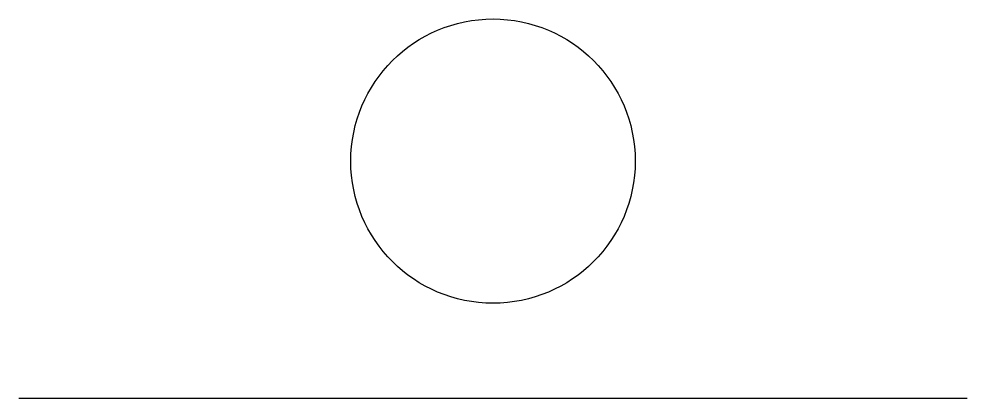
# Model space of a CAD drawing. Extents: x 0 to 100, y 0 to 40.
import ezdxf

# ---------------------------------------------------------------- set-up
doc = ezdxf.new("R2010")
doc.units = 0

msp = doc.modelspace()

# ---------------------------------------------------------------- linework, layer by layer
msp.add_line((0, 0), (100, 0))
msp.add_circle((50, 25), 15)

doc.saveas('drawing.dxf')
